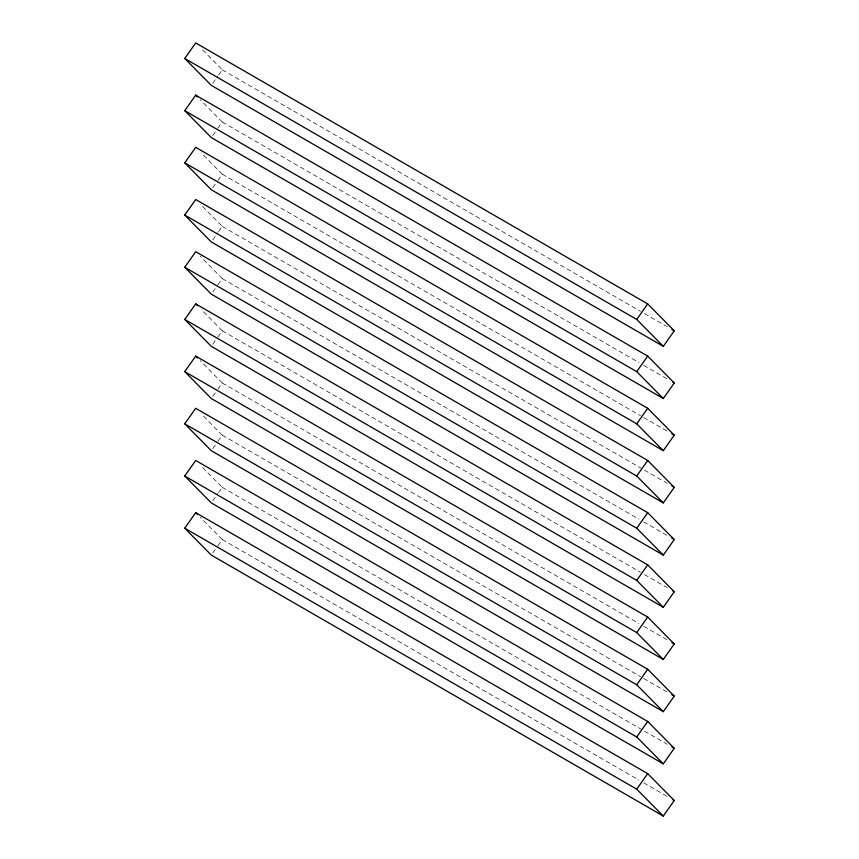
<?xml version="1.0" encoding="UTF-8"?>
<svg xmlns="http://www.w3.org/2000/svg" width="859" height="859" viewBox="0 0 859 859"><rect width="100%" height="100%" fill="white"/><g stroke="black" fill="none" stroke-linecap="round" stroke-linejoin="round"><path stroke-width="0.64" stroke-dasharray="4.29 3.22" d="M212.764 83.302L217.885 76.054M218.615 75.012L222.277 69.837L201.199 48.512M212.764 135.497L217.155 129.28M217.885 128.238L222.277 122.032L200.287 99.773M212.764 187.681L217.155 181.464M217.885 180.433L222.277 174.216L201.199 152.891M212.764 239.876L217.885 232.628M218.615 231.586L222.277 226.411L200.287 204.163M212.764 292.071L217.155 285.854M217.885 284.812L222.277 278.606L200.287 256.347M212.764 344.255L217.155 338.049M217.885 337.007L222.277 330.79L201.199 309.465M212.764 396.45L217.155 390.233M217.885 389.202L222.277 382.985L200.287 360.737M212.764 448.645L217.155 442.428M217.885 441.386L222.277 435.18L201.199 413.855M212.764 500.829L217.885 493.581M218.615 492.551L222.277 487.364L201.199 466.04M212.764 553.024L217.155 546.807M217.885 545.776L222.277 539.559L200.287 517.311M222.277 69.837L640.524 311.312M644.443 313.578L667.196 326.71M222.277 122.032L638.956 362.595M643.659 365.311L668.774 379.807M222.277 174.216L640.524 415.692M643.659 417.506L668.774 432.002M222.277 226.411L641.308 468.338M644.443 470.152L667.196 483.284M222.277 278.606L638.956 519.169M643.659 521.885L668.774 536.381M222.277 330.79L640.524 572.266M644.443 574.531L667.196 587.674M222.277 382.985L638.956 623.548M643.659 626.265L668.774 640.771M222.277 435.18L640.524 676.645M643.659 678.46L668.774 692.955M222.277 487.364L641.308 729.291M644.443 731.106L667.196 744.248M222.277 539.559L638.956 780.122M643.659 782.85L668.774 797.345"/><path stroke-width="1.29" d="M184.739 58.487L195.702 42.95L647.697 303.903L674.261 330.79L663.298 346.327L211.303 85.374L184.739 58.487L636.723 319.441L663.298 346.327M184.739 110.682L195.702 95.145L647.697 356.098L674.261 382.985L663.298 398.522L211.303 137.569L184.739 110.682L636.723 371.636L663.298 398.522M184.739 162.866L195.702 147.329L647.697 408.283L674.261 435.169L663.298 450.707L211.303 189.753L184.739 162.866L636.723 423.82L663.298 450.707M184.739 215.061L195.702 199.524L647.697 460.478L674.261 487.364L663.298 502.902L211.303 241.948L184.739 215.061L636.723 476.015L663.298 502.902M184.739 267.256L195.702 251.719L647.697 512.673L674.261 539.559L663.298 555.097L211.303 294.143L184.739 267.256L636.723 528.21L663.298 555.097M184.739 319.441L195.702 303.903L647.697 564.857L674.261 591.744L663.298 607.281L211.303 346.327L184.739 319.441L636.723 580.394L663.298 607.281M184.739 371.636L195.702 356.098L647.697 617.052L674.261 643.939L663.298 659.476L211.303 398.522L184.739 371.636L636.723 632.589L663.298 659.476M184.739 423.831L195.702 408.293L647.697 669.247L674.261 696.134L663.298 711.671L211.303 450.717L184.739 423.831L636.723 684.784L663.298 711.671M184.739 476.015L195.702 460.478L647.697 721.431L674.261 748.318L663.298 763.855L211.303 502.902L184.739 476.015L636.723 736.968L663.298 763.855M184.739 528.21L195.702 512.673L647.697 773.626L674.261 800.513L663.298 816.05L211.303 555.097L184.739 528.21L636.723 789.163L663.298 816.05M636.723 319.441L647.697 303.903M636.723 371.636L647.697 356.098M636.723 423.82L647.697 408.283M636.723 476.015L647.697 460.478M636.723 528.21L647.697 512.673M636.723 580.394L647.697 564.857M636.723 632.589L647.697 617.052M636.723 684.784L647.697 669.247M636.723 736.968L647.697 721.431M636.723 789.163L647.697 773.626M671.91 329.427L674.261 330.79M672.694 382.072L674.261 382.985M671.91 433.816L674.261 435.169M671.91 486.001L674.261 487.364M671.91 538.196L674.261 539.559M672.694 590.842L674.261 591.744M671.91 642.575L674.261 643.939M671.91 694.77L674.261 696.134M671.91 746.965L674.261 748.318M672.694 799.611L674.261 800.513M195.702 95.145L197.538 96.992M195.702 303.903L197.538 305.761M195.702 356.098L197.538 357.956M195.702 512.673L197.538 514.53"/></g></svg>
